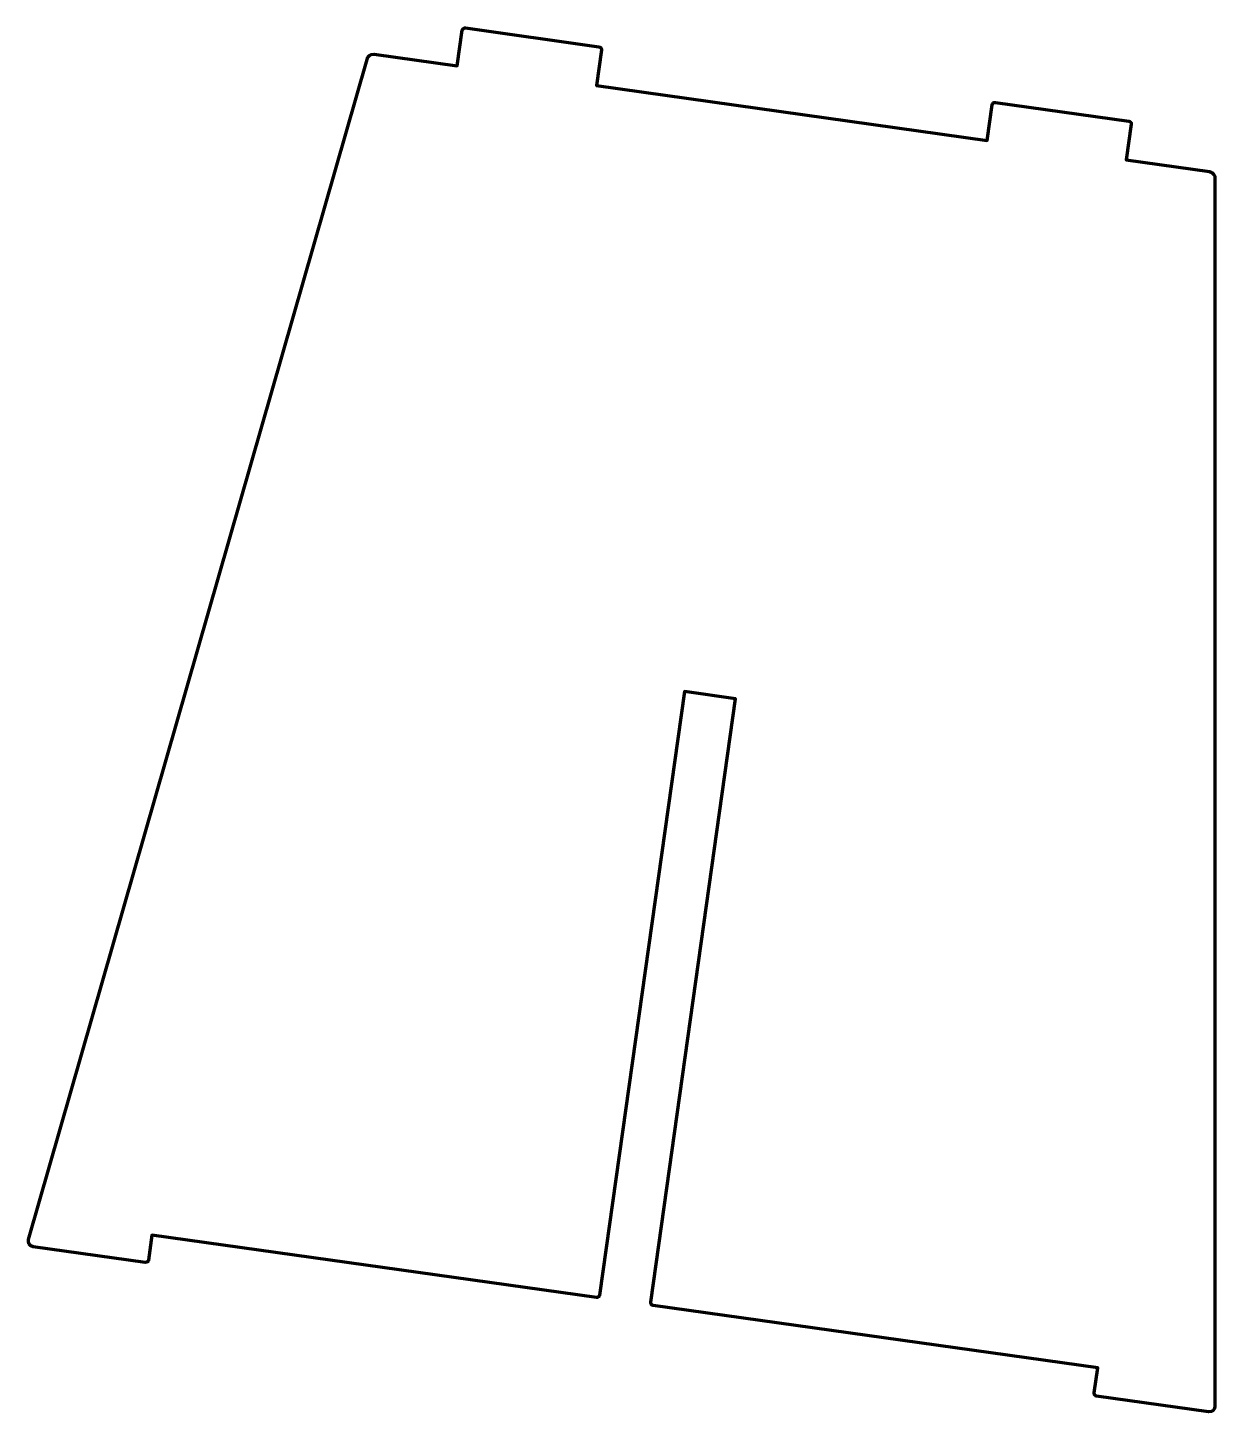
# Model space of a CAD drawing. Header units: inches. Extents: x 15.7 to 32.3, y -33.7 to -14.3.
import ezdxf

# ---------------------------------------------------------------- set-up
doc = ezdxf.new("R2010")
doc.units = ezdxf.units.IN
doc.header["$MEASUREMENT"] = 0
doc.layers.add('Layer 1', color=7, linetype='Continuous', lineweight=0)

msp = doc.modelspace()

# ---------------------------------------------------------------- linework, layer by layer
at = {"layer": 'Layer 1', "color": 250, "lineweight": 211, "true_color": 0x231f20}
msp.add_open_spline([(32.314, -33.618), (32.314, -33.618), (32.314, -31.141), (32.314, -31.141), (32.314, -31.141), (32.312, -31.141), (32.312, -31.141), (32.312, -31.141), (32.312, -16.41), (32.312, -16.41), (32.312, -16.41), (32.312, -16.41), (32.312, -16.41), (32.319, -16.362), (32.285, -16.317), (32.237, -16.311), (32.237, -16.311), (31.071, -16.147), (31.071, -16.147), (31.071, -16.147), (31.141, -15.647), (31.141, -15.647), (31.144, -15.626), (31.129, -15.606), (31.107, -15.603), (31.107, -15.603), (29.236, -15.34), (29.236, -15.34), (29.214, -15.337), (29.194, -15.352), (29.191, -15.373), (29.191, -15.373), (29.121, -15.873), (29.121, -15.873), (29.121, -15.873), (23.644, -15.103), (23.644, -15.103), (23.644, -15.103), (23.714, -14.603), (23.714, -14.603), (23.717, -14.582), (23.702, -14.562), (23.68, -14.559), (23.68, -14.559), (21.809, -14.296), (21.809, -14.296), (21.787, -14.293), (21.767, -14.308), (21.764, -14.329), (21.764, -14.329), (21.694, -14.829), (21.694, -14.829), (21.694, -14.829), (20.528, -14.665), (20.528, -14.665), (20.48, -14.658), (20.435, -14.692), (20.429, -14.74), (20.429, -14.74), (20.429, -14.74), (20.429, -14.74), (20.429, -14.74), (15.686, -31.281), (15.686, -31.281), (15.672, -31.327), (15.703, -31.374), (15.75, -31.381), (15.75, -31.381), (17.321, -31.601), (17.321, -31.601), (17.342, -31.604), (17.362, -31.589), (17.365, -31.568), (17.365, -31.568), (17.414, -31.217), (17.414, -31.217), (17.414, -31.217), (23.644, -32.092), (23.644, -32.092), (23.666, -32.095), (23.686, -32.08), (23.689, -32.059), (23.689, -32.059), (24.878, -23.599), (24.878, -23.599), (24.878, -23.599), (25.595, -23.699), (25.595, -23.699), (25.595, -23.699), (24.406, -32.16), (24.406, -32.16), (24.403, -32.181), (24.418, -32.201), (24.44, -32.204), (24.44, -32.204), (30.67, -33.08), (30.67, -33.08), (30.67, -33.08), (30.621, -33.431), (30.621, -33.431), (30.618, -33.452), (30.633, -33.472), (30.654, -33.475), (30.654, -33.475), (32.224, -33.696), (32.224, -33.696), (32.272, -33.702), (32.314, -33.666), (32.314, -33.618)], degree=3, knots=[0, 0, 0, 0, 1, 1, 1, 2, 2, 2, 3, 3, 3, 4, 4, 4, 5, 5, 5, 6, 6, 6, 7, 7, 7, 8, 8, 8, 9, 9, 9, 10, 10, 10, 11, 11, 11, 12, 12, 12, 13, 13, 13, 14, 14, 14, 15, 15, 15, 16, 16, 16, 17, 17, 17, 18, 18, 18, 19, 19, 19, 20, 20, 20, 21, 21, 21, 22, 22, 22, 23, 23, 23, 24, 24, 24, 25, 25, 25, 26, 26, 26, 27, 27, 27, 28, 28, 28, 29, 29, 29, 30, 30, 30, 31, 31, 31, 32, 32, 32, 33, 33, 33, 34, 34, 34, 35, 35, 35, 36, 36, 36, 36], dxfattribs=at)

doc.saveas('drawing.dxf')
